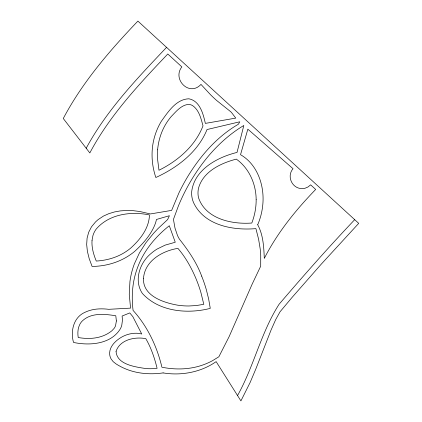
<?xml version="1.0" encoding="UTF-8"?>
<svg xmlns="http://www.w3.org/2000/svg" width="422" height="422" viewBox="0 0 422 422"><rect width="100%" height="100%" fill="white"/><g stroke="black" fill="none" stroke-linecap="round" stroke-linejoin="round"><path stroke-width="0.63" d="M237.539 395.546C253.981 366.312 260.96 332.446 279.121 304.215C303.676 275.471 328.685 247.097 354.702 219.662M86.199 148.249C106.729 110.089 136.997 78.561 166.569 47.359M163.103 372.911C150.923 374.657 138.21 373.855 126.684 369.34A59.396 58.305 4.8 0 1 116.119 363.949L113.207 361.691L111.171 359.059A11.7 11.484 4.8 0 1 109.709 354.622C108.955 347.164 114.937 341.287 120.755 337.637A30.278 29.719 4.8 0 1 127.354 334.609C131.97 333.158 137.023 332.684 141.734 334.002L132.83 316.637L129.776 312.924L122.116 316.036L122.459 320.171L121.779 325.246A18.589 18.246 4.8 0 1 120.423 328.727C111.007 344.289 89.691 345.855 73.534 342.442C70.274 331.312 73.528 317.165 85.054 312.28A33.681 33.064 4.8 0 1 89.453 310.555C95.673 308.593 102.324 308.529 108.744 309.315L130.567 308.123L129.259 294.377L129.939 281.548A81.979 80.47 4.8 0 1 134.365 263.871L139.381 253.015L145.87 242.803L153.692 233.16L158.06 228.524L167.613 219.588L169.417 215.711L156.435 219.477A33.317 32.705 4.8 0 1 155.528 223.006C151.561 234.236 143.237 243.468 134.655 251.422A63.643 62.472 4.8 0 1 121.784 259.678C112.553 264.13 102.319 266.324 92.091 266.44L89.216 258.707L87.396 251.406L86.674 244.549L87.09 238.15L88.689 232.232L91.505 226.799L95.583 221.877L98.11 219.609L103.501 216.043L108.823 213.674L114.467 211.96L120.407 210.889L126.632 210.462L133.125 210.668L139.861 211.512L150.396 213.949L171.648 210.388L178.912 192.928A198.583 194.932 4.8 0 1 188.755 174.908C201.336 154.7 217.652 136.243 238.419 124.216L239.791 121.789L207.033 129.538C197.939 152.084 177.351 167.645 155.85 177.504C152.184 166.732 151.071 155.074 152.964 143.833A67.098 65.864 4.8 0 1 161.278 121.362C168.035 112.004 176.064 99.202 188.887 98.795C199.965 100.905 203.235 113.966 205.35 123.393L235.766 118.102L232.232 113.449A21.559 21.163 4.8 0 0 230.85 111.835L216.518 100.362A167.935 164.849 4.8 0 1 210.615 94.823L200.983 84.405C189.336 97.039 171.986 79.215 181.871 66.898L167.787 54C138.849 84.432 109.636 115.554 89.823 152.943L63.274 118.503C82.517 82.116 109.604 50.703 137.894 21.1L358.726 223.349L320.952 264.488L291.966 297.542L280.039 311.795L275.619 319.771L271.035 330.094L255.864 368.897L250.183 382.358L240.92 400.9L216.138 361.628C203.931 370.189 188.866 374.198 174.038 373.908A76.635 75.227 4.8 0 1 163.103 372.911M257.705 224.747C263.27 235.017 263.803 246.997 264.299 258.412C277.381 232.691 295.695 210.103 315.677 189.446L310.645 184.841L308.076 186.93L305.185 188.191A10.687 10.492 4.8 0 1 302.078 188.576C292.108 188.739 286.396 176.201 293.042 168.716L247.841 129.158L240.524 154.689C257.446 164.411 264.462 185.363 262.859 204.016A68.638 67.378 4.8 0 1 257.705 224.747M201.669 276.109C196.652 262.516 188.391 250.562 179.514 239.274A35.764 35.105 4.8 0 1 177.467 235.407L175.019 228.186L173.437 219.398L178.437 205.846A202.713 198.989 4.8 0 1 188.017 185.891C201.421 161.721 219.936 139.809 243.816 125.471L237.037 152.416C217.319 157.237 194.088 169.67 191.646 192.042A24.418 23.97 4.8 0 0 193.724 202.987C204.628 225.643 233.208 230.586 255.906 228.624L258.607 239.258L260.174 248.764A100.726 98.875 4.8 0 1 260.727 255.421L260.701 266.166L252.171 284.111L229.146 336.582L218.87 356.769L212.509 360.694A66.491 65.268 4.8 0 1 198.989 366.217C186.957 369.661 174.133 369.661 161.921 367.224C156.989 346.43 147.489 326.343 133.083 310.428C131.764 299.979 132.002 289.307 134.201 278.989A86.568 84.975 4.8 0 1 139.455 262.859C145.933 248.11 156.747 235.671 169.301 225.733L175.257 242.244L165.15 245.124L157.068 249.059A44.02 43.208 4.8 0 0 151.208 253.364C139.756 262.521 133.632 280.488 142.356 293.427C159.047 311.716 187.41 314.242 210.272 308.377L208.637 298.945L206.305 289.619A147.009 144.308 4.8 0 0 201.669 276.109M143.491 278.604C142.768 295.986 163.673 302.695 177.551 305.159A71.935 70.611 4.8 0 0 188.871 305.982L196.43 305.549L203.805 304.294L200.856 292.362A142.536 139.919 4.8 0 0 195.302 277.027C190.834 266.757 185.232 256.882 177.915 248.358C162.175 250.905 144.593 260.991 143.491 278.604M256.159 199.643C256.212 207.629 254.661 215.584 251.807 223.032C231.915 224.52 205.635 218.976 198.514 197.702A22.308 21.897 4.8 0 1 198.514 188.207C203.087 171.469 220.854 163.156 236.315 159.12C249.186 168.246 256.064 184.103 256.159 199.643M116.377 320.947L115.559 325.721A11.637 11.42 4.8 0 1 114.172 328.321L111.967 330.684A32.352 31.756 4.8 0 1 106.877 334.108C98.162 338.824 87.787 339.225 78.207 337.516C77.564 333.222 77.711 328.632 79.668 324.671A15.287 15.002 4.8 0 1 81.979 321.29C90.788 312.459 104.556 313.984 115.792 315.767L116.377 320.947M92.033 240.408C91.511 247.529 93.589 254.535 96.263 261.054C104.313 260.585 112.321 258.744 119.605 255.241A53.91 52.919 4.8 0 0 130.372 248.379C139.972 239.796 149.114 228.429 149.462 214.935C130.973 211.121 109.018 214.065 96.174 229.114A21.675 21.274 4.8 0 0 92.945 235.545L92.033 240.408M157.612 149.815L157.422 157.949L158.978 170.245C177.915 160.851 195.238 145.975 203.008 125.856C201.025 118.598 199.147 110.079 192.537 105.558A8.055 7.907 4.8 0 0 187.31 104.529C180.452 105.88 175.832 111.835 171.2 116.562A58.442 57.371 4.8 0 0 164.29 126.758C160.534 133.895 158.313 141.792 157.612 149.815M116.055 351.341C116.81 364.75 135.742 366.987 146.107 368.596A59.507 58.41 4.8 0 0 157.1 368.332C154.579 358.03 151.155 347.839 145.796 338.644C134.861 336.577 120.006 339.589 116.055 351.341"/></g></svg>
